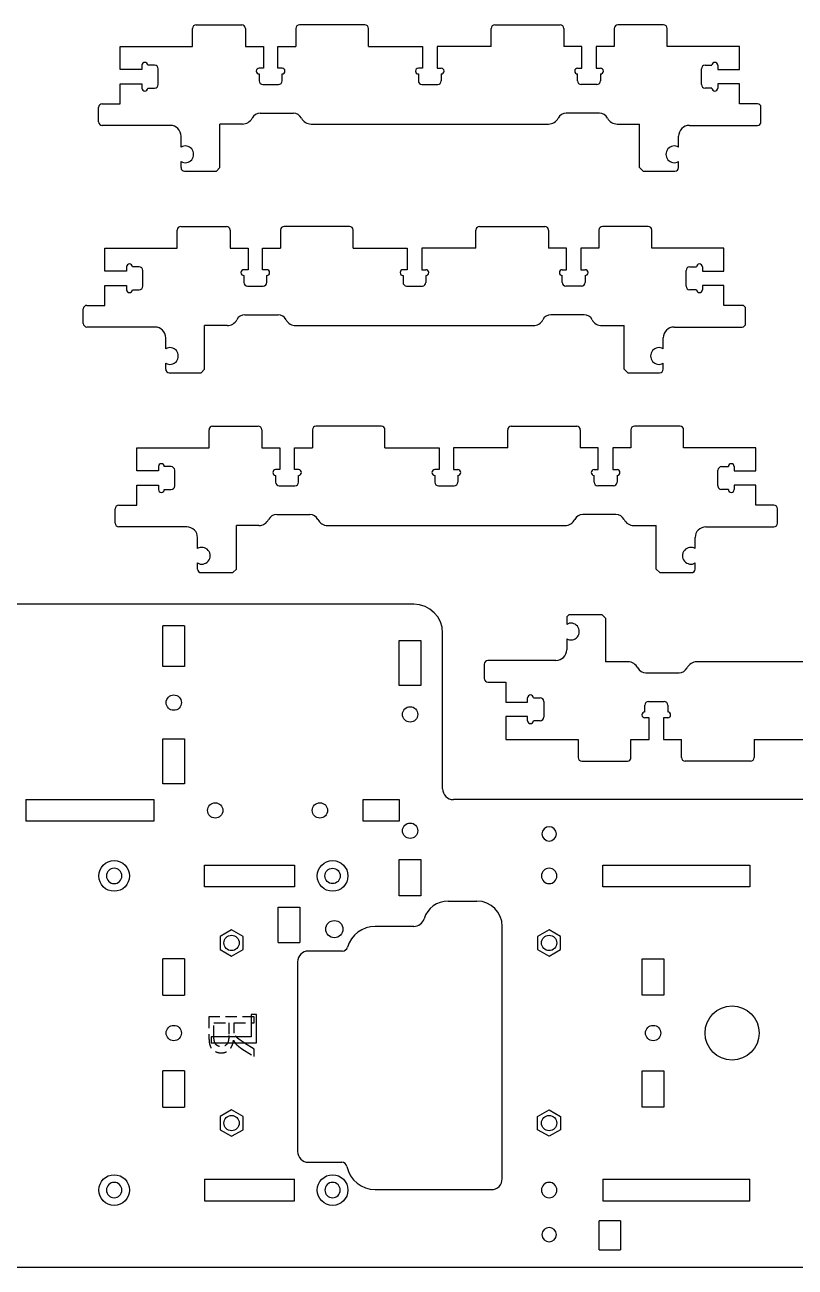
# Model space of a CAD drawing. Header units: millimetres. Extents: x -2205 to -684, y 1225 to 2674.
# Drawn here: x -1808 to -1381, y 1971 to 2659 of the extents above; entities that cross this region are included whole.
import ezdxf

# ---------------------------------------------------------------- set-up
doc = ezdxf.new("R2010")
doc.units = ezdxf.units.MM
doc.linetypes.add('HIDDEN', pattern=[9.525, 6.35, -3.175])
doc.layers.get('0').update_dxf_attribs({"color": 253, "lineweight": 70, "true_color": 0x8faf8f})
doc.layers.add('Hidden', color=48, linetype='HIDDEN', lineweight=70, true_color=0x483a05)

msp = doc.modelspace()

# ---------------------------------------------------------------- linework, layer by layer
at = {"color": 48, "lineweight": -3, "true_color": 0x483a05}
for p, q in [((-1715.04, 2647.28), (-1715.04, 2657.28)), ((-1713.04, 2659.28), (-1687.76, 2659.28)), ((-1685.76, 2657.28), (-1685.76, 2647.28)), ((-1657.76, 2657.28), (-1657.76, 2647.28)), ((-1619.54, 2659.28), (-1655.76, 2659.28)), ((-1617.54, 2647.28), (-1617.54, 2657.28)), ((-1549.54, 2647.28), (-1549.54, 2657.28)), ((-1547.54, 2659.28), (-1511.32, 2659.28)), ((-1509.32, 2657.28), (-1509.32, 2647.28)), ((-1481.32, 2657.28), (-1481.32, 2647.28)), ((-1454.04, 2659.28), (-1479.32, 2659.28)), ((-1452.04, 2647.28), (-1452.04, 2657.28)), ((-1755.04, 2647.28), (-1715.04, 2647.28)), ((-1755.04, 2634.56), (-1755.04, 2647.28)), ((-1685.76, 2647.28), (-1675.76, 2647.28)), ((-1675.76, 2647.28), (-1675.76, 2635.28)), ((-1667.76, 2647.28), (-1667.24, 2647.28)), ((-1667.76, 2635.28), (-1667.76, 2647.28)), ((-1667.24, 2647.28), (-1657.76, 2647.28)), ((-1617.54, 2647.28), (-1587.54, 2647.28)), ((-1587.54, 2647.28), (-1587.54, 2635.28)), ((-1549.54, 2647.28), (-1579.54, 2647.28)), ((-1579.54, 2647.28), (-1579.54, 2635.28)), ((-1499.84, 2647.28), (-1509.32, 2647.28)), ((-1499.32, 2647.28), (-1499.84, 2647.28)), ((-1499.32, 2635.28), (-1499.32, 2647.28)), ((-1481.32, 2647.28), (-1491.32, 2647.28)), ((-1491.32, 2647.28), (-1491.32, 2635.28)), ((-1412.04, 2647.28), (-1452.04, 2647.28)), ((-1412.04, 2634.56), (-1412.04, 2647.28)), ((-1743.04, 2636.91), (-1743.04, 2634.56)), ((-1736.04, 2636.91), (-1739.84, 2636.91)), ((-1431.04, 2636.91), (-1427.24, 2636.91)), ((-1424.04, 2636.91), (-1424.04, 2634.56)), ((-1743.04, 2634.56), (-1755.04, 2634.56)), ((-1734.04, 2626.21), (-1734.04, 2634.91)), ((-1675.76, 2635.28), (-1678.11, 2635.28)), ((-1678.11, 2632.08), (-1678.11, 2628.28)), ((-1665.41, 2635.28), (-1667.76, 2635.28)), ((-1665.41, 2628.28), (-1665.41, 2632.08)), ((-1587.54, 2635.28), (-1589.89, 2635.28)), ((-1589.89, 2632.08), (-1589.89, 2628.28)), ((-1579.54, 2635.28), (-1577.19, 2635.28)), ((-1577.19, 2632.08), (-1577.19, 2628.28)), ((-1501.67, 2635.28), (-1499.32, 2635.28)), ((-1501.67, 2628.28), (-1501.67, 2632.08)), ((-1491.32, 2635.28), (-1488.97, 2635.28)), ((-1488.97, 2632.08), (-1488.97, 2628.28)), ((-1433.04, 2626.21), (-1433.04, 2634.91)), ((-1424.04, 2634.56), (-1412.04, 2634.56)), ((-1755.04, 2626.56), (-1743.04, 2626.56)), ((-1755.04, 2615.56), (-1755.04, 2626.56)), ((-1743.04, 2626.56), (-1743.04, 2624.21)), ((-1739.84, 2624.21), (-1736.04, 2624.21)), ((-1676.11, 2626.28), (-1667.41, 2626.28)), ((-1587.89, 2626.28), (-1579.19, 2626.28)), ((-1490.97, 2626.28), (-1499.67, 2626.28)), ((-1427.24, 2624.21), (-1431.04, 2624.21)), ((-1412.04, 2626.56), (-1424.04, 2626.56)), ((-1424.04, 2626.56), (-1424.04, 2624.21)), ((-1412.04, 2615.56), (-1412.04, 2626.56)), ((-1765.04, 2615.56), (-1755.04, 2615.56)), ((-1402.04, 2615.56), (-1412.04, 2615.56)), ((-1767.04, 2605.56), (-1767.04, 2613.56)), ((-1677.54, 2610.36), (-1659.15, 2610.36)), ((-1489.54, 2610.36), (-1507.93, 2610.36)), ((-1400.04, 2605.56), (-1400.04, 2613.56)), ((-1727.39, 2603.56), (-1765.04, 2603.56)), ((-1699.81, 2580.18), (-1699.81, 2604.32)), ((-1687.36, 2604.32), (-1699.81, 2604.32)), ((-1649.33, 2604.32), (-1517.75, 2604.32)), ((-1479.72, 2604.32), (-1467.27, 2604.32)), ((-1467.27, 2580.18), (-1467.27, 2604.32)), ((-1439.69, 2603.56), (-1402.04, 2603.56)), ((-1721.39, 2591.53), (-1721.39, 2597.56)), ((-1445.69, 2591.53), (-1445.69, 2597.56)), ((-1721.39, 2580.18), (-1721.39, 2583.53)), ((-1445.69, 2580.18), (-1445.69, 2583.53)), ((-1719.39, 2578.18), (-1701.81, 2578.18)), ((-1699.81, 2580.18), (-1701.81, 2578.18)), ((-1465.27, 2578.18), (-1467.27, 2580.18)), ((-1465.27, 2578.18), (-1447.69, 2578.18)), ((-1721.54, 2547.61), (-1696.26, 2547.61)), ((-1628.04, 2547.61), (-1664.26, 2547.61)), ((-1556.04, 2547.61), (-1519.82, 2547.61)), ((-1462.54, 2547.61), (-1487.82, 2547.61)), ((-1723.54, 2535.61), (-1723.54, 2545.61)), ((-1694.26, 2545.61), (-1694.26, 2535.61)), ((-1666.26, 2545.61), (-1666.26, 2535.61)), ((-1626.04, 2535.61), (-1626.04, 2545.61)), ((-1558.04, 2535.61), (-1558.04, 2545.61)), ((-1517.82, 2545.61), (-1517.82, 2535.61)), ((-1489.82, 2545.61), (-1489.82, 2535.61)), ((-1460.54, 2535.61), (-1460.54, 2545.61)), ((-1763.54, 2535.61), (-1723.54, 2535.61)), ((-1763.54, 2522.89), (-1763.54, 2535.61)), ((-1694.26, 2535.61), (-1684.26, 2535.61)), ((-1684.26, 2535.61), (-1684.26, 2523.61)), ((-1676.26, 2535.61), (-1675.74, 2535.61)), ((-1676.26, 2523.61), (-1676.26, 2535.61)), ((-1675.74, 2535.61), (-1666.26, 2535.61)), ((-1626.04, 2535.61), (-1596.04, 2535.61)), ((-1596.04, 2535.61), (-1596.04, 2523.61)), ((-1558.04, 2535.61), (-1588.04, 2535.61)), ((-1588.04, 2535.61), (-1588.04, 2523.61)), ((-1508.34, 2535.61), (-1517.82, 2535.61)), ((-1507.82, 2535.61), (-1508.34, 2535.61)), ((-1507.82, 2523.61), (-1507.82, 2535.61)), ((-1489.82, 2535.61), (-1499.82, 2535.61)), ((-1499.82, 2535.61), (-1499.82, 2523.61)), ((-1420.54, 2535.61), (-1460.54, 2535.61)), ((-1420.54, 2522.89), (-1420.54, 2535.61)), ((-1751.54, 2522.89), (-1763.54, 2522.89)), ((-1751.54, 2525.24), (-1751.54, 2522.89)), ((-1744.54, 2525.24), (-1748.34, 2525.24)), ((-1742.54, 2514.54), (-1742.54, 2523.24)), ((-1684.26, 2523.61), (-1686.61, 2523.61)), ((-1686.61, 2520.41), (-1686.61, 2516.61)), ((-1673.91, 2523.61), (-1676.26, 2523.61)), ((-1673.91, 2516.61), (-1673.91, 2520.41)), ((-1596.04, 2523.61), (-1598.39, 2523.61)), ((-1598.39, 2520.41), (-1598.39, 2516.61)), ((-1588.04, 2523.61), (-1585.69, 2523.61)), ((-1585.69, 2520.41), (-1585.69, 2516.61)), ((-1510.17, 2523.61), (-1507.82, 2523.61)), ((-1510.17, 2516.61), (-1510.17, 2520.41)), ((-1499.82, 2523.61), (-1497.47, 2523.61)), ((-1497.47, 2520.41), (-1497.47, 2516.61)), ((-1441.54, 2514.54), (-1441.54, 2523.24)), ((-1439.54, 2525.24), (-1435.74, 2525.24)), ((-1432.54, 2525.24), (-1432.54, 2522.89)), ((-1432.54, 2522.89), (-1420.54, 2522.89)), ((-1763.54, 2514.89), (-1751.54, 2514.89)), ((-1763.54, 2503.89), (-1763.54, 2514.89)), ((-1751.54, 2514.89), (-1751.54, 2512.54)), ((-1748.34, 2512.54), (-1744.54, 2512.54)), ((-1684.61, 2514.61), (-1675.91, 2514.61)), ((-1596.39, 2514.61), (-1587.69, 2514.61)), ((-1499.47, 2514.61), (-1508.17, 2514.61)), ((-1435.74, 2512.54), (-1439.54, 2512.54)), ((-1420.54, 2514.89), (-1432.54, 2514.89)), ((-1432.54, 2514.89), (-1432.54, 2512.54)), ((-1420.54, 2503.89), (-1420.54, 2514.89)), ((-1775.54, 2493.89), (-1775.54, 2501.89)), ((-1773.54, 2503.89), (-1763.54, 2503.89)), ((-1686.04, 2498.69), (-1667.65, 2498.69)), ((-1498.04, 2498.69), (-1516.43, 2498.69)), ((-1410.54, 2503.89), (-1420.54, 2503.89)), ((-1408.54, 2493.89), (-1408.54, 2501.89)), ((-1735.89, 2491.89), (-1773.54, 2491.89)), ((-1708.31, 2468.51), (-1708.31, 2492.65)), ((-1695.86, 2492.65), (-1708.31, 2492.65)), ((-1657.83, 2492.65), (-1526.25, 2492.65)), ((-1488.22, 2492.65), (-1475.77, 2492.65)), ((-1475.77, 2468.51), (-1475.77, 2492.65)), ((-1448.19, 2491.89), (-1410.54, 2491.89)), ((-1729.89, 2479.86), (-1729.89, 2485.89)), ((-1454.19, 2479.86), (-1454.19, 2485.89)), ((-1729.89, 2468.51), (-1729.89, 2471.86)), ((-1454.19, 2468.51), (-1454.19, 2471.86)), ((-1727.89, 2466.51), (-1710.31, 2466.51)), ((-1708.31, 2468.51), (-1710.31, 2466.51)), ((-1473.77, 2466.51), (-1475.77, 2468.51)), ((-1473.77, 2466.51), (-1456.19, 2466.51)), ((-1703.89, 2436.93), (-1678.61, 2436.93)), ((-1610.39, 2436.93), (-1646.61, 2436.93)), ((-1538.39, 2436.93), (-1502.17, 2436.93)), ((-1444.89, 2436.93), (-1470.17, 2436.93)), ((-1705.89, 2424.93), (-1705.89, 2434.93)), ((-1676.61, 2434.93), (-1676.61, 2424.93)), ((-1648.61, 2434.93), (-1648.61, 2424.93)), ((-1608.39, 2424.93), (-1608.39, 2434.93)), ((-1540.39, 2424.93), (-1540.39, 2434.93)), ((-1500.17, 2434.93), (-1500.17, 2424.93)), ((-1472.17, 2434.93), (-1472.17, 2424.93)), ((-1442.89, 2424.93), (-1442.89, 2434.93)), ((-1745.89, 2424.93), (-1705.89, 2424.93)), ((-1745.89, 2412.21), (-1745.89, 2424.93)), ((-1676.61, 2424.93), (-1666.61, 2424.93)), ((-1666.61, 2424.93), (-1666.61, 2412.93)), ((-1658.61, 2424.93), (-1658.09, 2424.93)), ((-1658.61, 2412.93), (-1658.61, 2424.93)), ((-1658.09, 2424.93), (-1648.61, 2424.93)), ((-1608.39, 2424.93), (-1578.39, 2424.93)), ((-1578.39, 2424.93), (-1578.39, 2412.93)), ((-1540.39, 2424.93), (-1570.39, 2424.93)), ((-1570.39, 2424.93), (-1570.39, 2412.93)), ((-1490.69, 2424.93), (-1500.17, 2424.93)), ((-1490.17, 2424.93), (-1490.69, 2424.93)), ((-1490.17, 2412.93), (-1490.17, 2424.93)), ((-1472.17, 2424.93), (-1482.17, 2424.93)), ((-1482.17, 2424.93), (-1482.17, 2412.93)), ((-1402.89, 2424.93), (-1442.89, 2424.93)), ((-1402.89, 2412.21), (-1402.89, 2424.93)), ((-1733.89, 2412.21), (-1745.89, 2412.21)), ((-1733.89, 2414.56), (-1733.89, 2412.21)), ((-1726.89, 2414.56), (-1730.69, 2414.56)), ((-1724.89, 2403.86), (-1724.89, 2412.56)), ((-1666.61, 2412.93), (-1668.96, 2412.93)), ((-1668.96, 2409.73), (-1668.96, 2405.93)), ((-1656.26, 2412.93), (-1658.61, 2412.93)), ((-1656.26, 2405.93), (-1656.26, 2409.73)), ((-1578.39, 2412.93), (-1580.74, 2412.93)), ((-1580.74, 2409.73), (-1580.74, 2405.93)), ((-1570.39, 2412.93), (-1568.04, 2412.93)), ((-1568.04, 2409.73), (-1568.04, 2405.93)), ((-1492.52, 2412.93), (-1490.17, 2412.93)), ((-1492.52, 2405.93), (-1492.52, 2409.73)), ((-1482.17, 2412.93), (-1479.82, 2412.93)), ((-1479.82, 2409.73), (-1479.82, 2405.93)), ((-1423.89, 2403.86), (-1423.89, 2412.56)), ((-1421.89, 2414.56), (-1418.09, 2414.56)), ((-1414.89, 2414.56), (-1414.89, 2412.21)), ((-1414.89, 2412.21), (-1402.89, 2412.21)), ((-1745.89, 2404.21), (-1733.89, 2404.21)), ((-1745.89, 2393.21), (-1745.89, 2404.21)), ((-1733.89, 2404.21), (-1733.89, 2401.86)), ((-1730.69, 2401.86), (-1726.89, 2401.86)), ((-1666.96, 2403.93), (-1658.26, 2403.93)), ((-1578.74, 2403.93), (-1570.04, 2403.93)), ((-1481.82, 2403.93), (-1490.52, 2403.93)), ((-1418.09, 2401.86), (-1421.89, 2401.86)), ((-1402.89, 2404.21), (-1414.89, 2404.21)), ((-1414.89, 2404.21), (-1414.89, 2401.86)), ((-1402.89, 2393.21), (-1402.89, 2404.21)), ((-1757.89, 2383.21), (-1757.89, 2391.21)), ((-1755.89, 2393.21), (-1745.89, 2393.21)), ((-1668.39, 2388.01), (-1650, 2388.01)), ((-1480.39, 2388.01), (-1498.78, 2388.01)), ((-1392.89, 2393.21), (-1402.89, 2393.21)), ((-1390.89, 2383.21), (-1390.89, 2391.21)), ((-1718.24, 2381.21), (-1755.89, 2381.21)), ((-1690.66, 2357.83), (-1690.66, 2381.97)), ((-1678.21, 2381.97), (-1690.66, 2381.97)), ((-1640.18, 2381.97), (-1508.6, 2381.97)), ((-1470.57, 2381.97), (-1458.12, 2381.97)), ((-1458.12, 2357.83), (-1458.12, 2381.97)), ((-1430.54, 2381.21), (-1392.89, 2381.21)), ((-1712.24, 2369.18), (-1712.24, 2375.21)), ((-1436.54, 2369.18), (-1436.54, 2375.21)), ((-1712.24, 2357.83), (-1712.24, 2361.18)), ((-1436.54, 2357.83), (-1436.54, 2361.18)), ((-1710.24, 2355.83), (-1692.66, 2355.83)), ((-1690.66, 2357.83), (-1692.66, 2355.83)), ((-1456.12, 2355.83), (-1458.12, 2357.83)), ((-1456.12, 2355.83), (-1438.54, 2355.83)), ((-1592.44, 2338.32), (-1955.44, 2338.32)), ((-1731.42, 2303.82), (-1731.42, 2326.32)), ((-1719.42, 2326.32), (-1731.42, 2326.32)), ((-1719.42, 2326.32), (-1719.42, 2303.82)), ((-1507.7, 2330.54), (-1507.7, 2327.19)), ((-1488.12, 2332.54), (-1505.7, 2332.54)), ((-1488.12, 2332.54), (-1486.12, 2330.54)), ((-1486.12, 2330.54), (-1486.12, 2306.4)), ((-1576.44, 2236.12), (-1576.44, 2322.32)), ((-1507.7, 2319.19), (-1507.7, 2313.16)), ((-1600.44, 2293.32), (-1600.44, 2318.32)), ((-1600.44, 2318.32), (-1588.44, 2318.32)), ((-1588.44, 2318.32), (-1588.44, 2293.32)), ((-1513.7, 2307.16), (-1551.35, 2307.16)), ((-1473.67, 2306.4), (-1486.12, 2306.4)), ((-1304.06, 2306.4), (-1435.64, 2306.4)), ((-1719.42, 2303.82), (-1731.42, 2303.82)), ((-1553.35, 2305.16), (-1553.35, 2297.16)), ((-1463.85, 2300.36), (-1445.46, 2300.36)), ((-1588.44, 2293.32), (-1600.44, 2293.32)), ((-1551.35, 2295.16), (-1541.35, 2295.16)), ((-1541.35, 2295.16), (-1541.35, 2284.16)), ((-1529.35, 2284.16), (-1529.35, 2286.51)), ((-1526.15, 2286.51), (-1522.35, 2286.51)), ((-1541.35, 2284.16), (-1529.35, 2284.16)), ((-1520.35, 2284.51), (-1520.35, 2275.81)), ((-1464.42, 2278.64), (-1464.42, 2282.44)), ((-1462.42, 2284.44), (-1453.72, 2284.44)), ((-1451.72, 2282.44), (-1451.72, 2278.64)), ((-1529.35, 2276.16), (-1541.35, 2276.16)), ((-1541.35, 2276.16), (-1541.35, 2263.44)), ((-1529.35, 2273.81), (-1529.35, 2276.16)), ((-1522.35, 2273.81), (-1526.15, 2273.81)), ((-1462.07, 2275.44), (-1464.42, 2275.44)), ((-1462.07, 2263.44), (-1462.07, 2275.44)), ((-1451.72, 2275.44), (-1454.07, 2275.44)), ((-1454.07, 2275.44), (-1454.07, 2263.44)), ((-1731.42, 2238.82), (-1731.42, 2263.82)), ((-1731.42, 2263.82), (-1719.42, 2263.82)), ((-1719.42, 2263.82), (-1719.42, 2238.82)), ((-1541.35, 2263.44), (-1501.35, 2263.44)), ((-1501.35, 2263.44), (-1501.35, 2253.44)), ((-1472.07, 2253.44), (-1472.07, 2263.44)), ((-1472.07, 2263.44), (-1462.07, 2263.44)), ((-1454.07, 2263.44), (-1453.55, 2263.44)), ((-1453.55, 2263.44), (-1444.07, 2263.44)), ((-1444.07, 2253.44), (-1444.07, 2263.44)), ((-1403.85, 2263.44), (-1403.85, 2253.44)), ((-1403.85, 2263.44), (-1373.85, 2263.44)), ((-1499.35, 2251.44), (-1474.07, 2251.44)), ((-1405.85, 2251.44), (-1442.07, 2251.44)), ((-1719.42, 2238.82), (-1731.42, 2238.82)), ((-1807.44, 2230.12), (-1807.44, 2218.12)), ((-1807.44, 2230.12), (-1736.44, 2230.12)), ((-1736.44, 2230.12), (-1736.44, 2218.12)), ((-1620.44, 2230.12), (-1600.44, 2230.12)), ((-1620.44, 2218.12), (-1620.44, 2230.12)), ((-1600.44, 2230.12), (-1600.44, 2218.12)), ((-1358.18, 2230.12), (-1570.44, 2230.12)), ((-1736.44, 2218.12), (-1807.44, 2218.12)), ((-1600.44, 2218.12), (-1620.44, 2218.12)), ((-1600.44, 2176.87), (-1600.44, 2196.87)), ((-1600.44, 2196.87), (-1588.44, 2196.87)), ((-1588.44, 2196.87), (-1588.44, 2176.87)), ((-1708.44, 2193.82), (-1658.44, 2193.82)), ((-1708.44, 2181.82), (-1708.44, 2193.82)), ((-1658.44, 2193.82), (-1658.44, 2181.82)), ((-1487.68, 2181.82), (-1487.68, 2193.82)), ((-1487.68, 2193.82), (-1406.18, 2193.82)), ((-1406.18, 2193.82), (-1406.18, 2181.82)), ((-1658.44, 2181.82), (-1708.44, 2181.82)), ((-1406.18, 2181.82), (-1487.68, 2181.82)), ((-1588.44, 2176.87), (-1600.44, 2176.87)), ((-1667.63, 2170.44), (-1655.63, 2170.44)), ((-1667.63, 2151.02), (-1667.63, 2170.44)), ((-1655.63, 2170.44), (-1655.63, 2151.02)), ((-1573.38, 2173.9), (-1557.44, 2173.9)), ((-1693.39, 2158.04), (-1699.74, 2154.37)), ((-1699.74, 2154.37), (-1699.74, 2147.04)), ((-1687.04, 2154.37), (-1693.39, 2158.04)), ((-1687.04, 2147.04), (-1687.04, 2154.37)), ((-1592.46, 2159.9), (-1613.78, 2159.9)), ((-1543.44, 2020.08), (-1543.44, 2159.9)), ((-1517.45, 2158.04), (-1523.8, 2154.37)), ((-1523.8, 2154.37), (-1523.8, 2147.04)), ((-1511.1, 2154.37), (-1517.45, 2158.04)), ((-1511.1, 2147.04), (-1511.1, 2154.37)), ((-1667.63, 2151.02), (-1655.63, 2151.02)), ((-1731.42, 2121.82), (-1731.42, 2141.82)), ((-1719.42, 2141.82), (-1731.42, 2141.82)), ((-1719.42, 2141.82), (-1719.42, 2121.82)), ((-1699.74, 2147.04), (-1693.39, 2143.38)), ((-1693.39, 2143.38), (-1687.04, 2147.04)), ((-1656.8, 2140.22), (-1656.8, 2035.23)), ((-1632.02, 2146.22), (-1650.8, 2146.22)), ((-1523.8, 2147.04), (-1517.45, 2143.38)), ((-1517.45, 2143.38), (-1511.1, 2147.04)), ((-1465.8, 2121.82), (-1465.8, 2141.82)), ((-1465.8, 2141.82), (-1453.8, 2141.82)), ((-1453.8, 2141.82), (-1453.8, 2121.82)), ((-1731.42, 2121.82), (-1719.42, 2121.82)), ((-1453.8, 2121.82), (-1465.8, 2121.82)), ((-1682.6, 2111.03), (-1682.6, 2098.72)), ((-1679.65, 2111.03), (-1682.6, 2111.03)), ((-1679.65, 2095.41), (-1679.65, 2111.03)), ((-1704.65, 2098.72), (-1704.65, 2095.41)), ((-1682.6, 2098.72), (-1704.65, 2098.72)), ((-1704.65, 2095.41), (-1679.65, 2095.41)), ((-1731.42, 2059.82), (-1731.42, 2079.82)), ((-1719.42, 2079.82), (-1731.42, 2079.82)), ((-1719.42, 2079.82), (-1719.42, 2059.82)), ((-1465.8, 2059.82), (-1465.8, 2079.82)), ((-1465.8, 2079.82), (-1453.8, 2079.82)), ((-1453.8, 2079.82), (-1453.8, 2059.82)), ((-1731.42, 2059.82), (-1719.42, 2059.82)), ((-1693.39, 2058.26), (-1699.74, 2054.6)), ((-1687.04, 2054.6), (-1693.39, 2058.26)), ((-1523.8, 2054.6), (-1517.45, 2058.26)), ((-1517.45, 2058.26), (-1511.1, 2054.6)), ((-1453.8, 2059.82), (-1465.8, 2059.82)), ((-1699.74, 2054.6), (-1699.74, 2047.26)), ((-1687.04, 2047.26), (-1687.04, 2054.6)), ((-1523.8, 2047.26), (-1523.8, 2054.6)), ((-1511.1, 2054.6), (-1511.1, 2047.26)), ((-1699.74, 2047.26), (-1693.39, 2043.6)), ((-1693.39, 2043.6), (-1687.04, 2047.26)), ((-1517.45, 2043.6), (-1523.8, 2047.26)), ((-1511.1, 2047.26), (-1517.45, 2043.6)), ((-1650.8, 2029.23), (-1632.38, 2029.23)), ((-1708.44, 2019.82), (-1708.44, 2007.82)), ((-1708.44, 2019.82), (-1658.44, 2019.82)), ((-1658.44, 2007.82), (-1658.44, 2019.82)), ((-1487.68, 2019.82), (-1487.68, 2007.82)), ((-1487.68, 2019.82), (-1406.18, 2019.82)), ((-1406.18, 2007.82), (-1406.18, 2019.82)), ((-1613.78, 2014.08), (-1549.44, 2014.08)), ((-1708.44, 2007.82), (-1658.44, 2007.82)), ((-1487.68, 2007.82), (-1406.18, 2007.82)), ((-1477.8, 1996.72), (-1489.8, 1996.72)), ((-1489.8, 1980.72), (-1489.8, 1996.72)), ((-1477.8, 1996.72), (-1477.8, 1980.72)), ((-1489.8, 1980.72), (-1477.8, 1980.72)), ((-1951.44, 1971.12), (-1356.18, 1971.12))]:
    msp.add_line(p, q, dxfattribs=at)
for centre, radius in [((-1725.42, 2283.82), 4.25), ((-1594.44, 2277.32), 4.25), ((-1702.44, 2224.12), 4.25), ((-1644.44, 2224.12), 4.25), ((-1594.44, 2212.87), 4.25), ((-1758.44, 2187.82), 8.5), ((-1637.42, 2187.82), 8.5), ((-1637.42, 2187.82), 4.25), ((-1636.44, 2158.37), 4.76), ((-1693.39, 2150.71), 4.25), ((-1517.45, 2150.71), 4.25), ((-1416.04, 2100.82), 15), ((-1725.42, 2100.82), 4.25), ((-1459.8, 2100.82), 4.25), ((-1693.39, 2050.93), 4.25), ((-1517.45, 2050.93), 4.25), ((-1758.44, 2013.82), 8.5), ((-1637.42, 2013.82), 8.5)]:
    msp.add_circle(centre, radius, dxfattribs=at)
at = {"color": 48, "lineweight": -3, "true_color": 0x483a05, "extrusion": (2.77556e-17, -2.38665e-15, -1)}
for centre, radius in [((1517.42, 2211.12), 4), ((1758.44, 2187.82), 4.25), ((1517.42, 2187.82), 4.25), ((1758.44, 2013.82), 4.25), ((1637.42, 2013.82), 4.25), ((1517.42, 2013.82), 4.25), ((1517.42, 1989.12), 4)]:
    msp.add_circle(centre, radius, dxfattribs=at)
at = {"color": 48, "lineweight": -3, "true_color": 0x483a05}
for centre, radius, start, end in [((-1713.04, 2657.28), 2, 90, 180), ((-1687.76, 2657.28), 2, 0, 90), ((-1655.76, 2657.28), 2, 90, 180), ((-1619.54, 2657.28), 2, 0, 90), ((-1547.54, 2657.28), 2, 90, 180), ((-1511.32, 2657.28), 2, 360, 90), ((-1479.32, 2657.28), 2, 90, 180), ((-1454.04, 2657.28), 2, 360, 90), ((-1741.44, 2636.91), 1.6, 0, 180), ((-1736.04, 2634.91), 2, 360, 90), ((-1431.04, 2634.91), 2, 90, 180), ((-1425.64, 2636.91), 1.6, 0, 180), ((-1678.11, 2633.68), 1.6, 90, 270), ((-1665.41, 2633.68), 1.6, 270, 90), ((-1589.89, 2633.68), 1.6, 90, 270), ((-1577.19, 2633.68), 1.6, 270, 90), ((-1501.67, 2633.68), 1.6, 90, 270), ((-1488.97, 2633.68), 1.6, 270, 90), ((-1741.44, 2624.21), 1.6, 180, 0), ((-1736.04, 2626.21), 2, 270, 0), ((-1676.11, 2628.28), 2, 180, 270), ((-1667.41, 2628.28), 2, 270, 0), ((-1587.89, 2628.28), 2, 180, 270), ((-1579.19, 2628.28), 2, 270, 0), ((-1499.67, 2628.28), 2, 180, 270), ((-1490.97, 2628.28), 2, 270, 0), ((-1431.04, 2626.21), 2, 180, 270), ((-1425.64, 2624.21), 1.6, 180, 0), ((-1765.04, 2613.56), 2, 90, 180), ((-1402.04, 2613.56), 2, 360, 90), ((-1677.54, 2605.36), 5, 90, 153.18635), ((-1659.15, 2605.36), 5, 26.81365, 90), ((-1507.93, 2605.36), 5, 90, 153.18635), ((-1489.54, 2605.36), 5, 26.81365, 90), ((-1765.04, 2605.56), 2, 180, 270), ((-1727.39, 2597.56), 6, 0, 90), ((-1687.36, 2610.32), 6, 270, 333.18635), ((-1649.33, 2610.32), 6, 206.81365, 270), ((-1517.75, 2610.32), 6, 270, 333.18635), ((-1479.72, 2610.32), 6, 206.81365, 270), ((-1439.69, 2597.56), 6, 90, 180), ((-1402.04, 2605.56), 2, 270, 0), ((-1719.04, 2587.53), 4.64, 239.57035, 120.42965), ((-1448.04, 2587.53), 4.64, 59.57035, 300.42965), ((-1719.39, 2580.18), 2, 180, 270), ((-1447.69, 2580.18), 2, 270, 0), ((-1721.54, 2545.61), 2, 90, 180), ((-1696.26, 2545.61), 2, 0, 90), ((-1664.26, 2545.61), 2, 90, 180), ((-1628.04, 2545.61), 2, 0, 90), ((-1556.04, 2545.61), 2, 90, 180), ((-1519.82, 2545.61), 2, 360, 90), ((-1487.82, 2545.61), 2, 90, 180), ((-1462.54, 2545.61), 2, 360, 90), ((-1749.94, 2525.24), 1.6, 0, 180), ((-1434.14, 2525.24), 1.6, 0, 180), ((-1744.54, 2523.24), 2, 360, 90), ((-1686.61, 2522.01), 1.6, 90, 270), ((-1673.91, 2522.01), 1.6, 270, 90), ((-1598.39, 2522.01), 1.6, 90, 270), ((-1585.69, 2522.01), 1.6, 270, 90), ((-1510.17, 2522.01), 1.6, 90, 270), ((-1497.47, 2522.01), 1.6, 270, 90), ((-1439.54, 2523.24), 2, 90, 180), ((-1749.94, 2512.54), 1.6, 180, 0), ((-1744.54, 2514.54), 2, 270, 0), ((-1684.61, 2516.61), 2, 180, 270), ((-1675.91, 2516.61), 2, 270, 0), ((-1596.39, 2516.61), 2, 180, 270), ((-1587.69, 2516.61), 2, 270, 0), ((-1508.17, 2516.61), 2, 180, 270), ((-1499.47, 2516.61), 2, 270, 0), ((-1439.54, 2514.54), 2, 180, 270), ((-1434.14, 2512.54), 1.6, 180, 0), ((-1773.54, 2501.89), 2, 90, 180), ((-1686.04, 2493.69), 5, 90, 153.18635), ((-1667.65, 2493.69), 5, 26.81365, 90), ((-1516.43, 2493.69), 5, 90, 153.18635), ((-1498.04, 2493.69), 5, 26.81365, 90), ((-1410.54, 2501.89), 2, 360, 90), ((-1773.54, 2493.89), 2, 180, 270), ((-1735.89, 2485.89), 6, 0, 90), ((-1695.86, 2498.65), 6, 270, 333.18635), ((-1657.83, 2498.65), 6, 206.81365, 270), ((-1526.25, 2498.65), 6, 270, 333.18635), ((-1488.22, 2498.65), 6, 206.81365, 270), ((-1448.19, 2485.89), 6, 90, 180), ((-1410.54, 2493.89), 2, 270, 0), ((-1727.54, 2475.86), 4.64, 239.57035, 120.42965), ((-1456.54, 2475.86), 4.64, 59.57035, 300.42965), ((-1727.89, 2468.51), 2, 180, 270), ((-1456.19, 2468.51), 2, 270, 0), ((-1703.89, 2434.93), 2, 90, 180), ((-1678.61, 2434.93), 2, 0, 90), ((-1646.61, 2434.93), 2, 90, 180), ((-1610.39, 2434.93), 2, 0, 90), ((-1538.39, 2434.93), 2, 90, 180), ((-1502.17, 2434.93), 2, 360, 90), ((-1470.17, 2434.93), 2, 90, 180), ((-1444.89, 2434.93), 2, 360, 90), ((-1732.29, 2414.56), 1.6, 0, 180), ((-1416.49, 2414.56), 1.6, 0, 180), ((-1726.89, 2412.56), 2, 360, 90), ((-1668.96, 2411.33), 1.6, 90, 270), ((-1656.26, 2411.33), 1.6, 270, 90), ((-1580.74, 2411.33), 1.6, 90, 270), ((-1568.04, 2411.33), 1.6, 270, 90), ((-1492.52, 2411.33), 1.6, 90, 270), ((-1479.82, 2411.33), 1.6, 270, 90), ((-1421.89, 2412.56), 2, 90, 180), ((-1732.29, 2401.86), 1.6, 180, 0), ((-1726.89, 2403.86), 2, 270, 0), ((-1666.96, 2405.93), 2, 180, 270), ((-1658.26, 2405.93), 2, 270, 0), ((-1578.74, 2405.93), 2, 180, 270), ((-1570.04, 2405.93), 2, 270, 0), ((-1490.52, 2405.93), 2, 180, 270), ((-1481.82, 2405.93), 2, 270, 0), ((-1421.89, 2403.86), 2, 180, 270), ((-1416.49, 2401.86), 1.6, 180, 0), ((-1755.89, 2391.21), 2, 90, 180), ((-1668.39, 2383.01), 5, 90, 153.18635), ((-1650, 2383.01), 5, 26.81365, 90), ((-1498.78, 2383.01), 5, 90, 153.18635), ((-1480.39, 2383.01), 5, 26.81365, 90), ((-1392.89, 2391.21), 2, 360, 90), ((-1755.89, 2383.21), 2, 180, 270), ((-1718.24, 2375.21), 6, 0, 90), ((-1678.21, 2387.97), 6, 270, 333.18635), ((-1640.18, 2387.97), 6, 206.81365, 270), ((-1508.6, 2387.97), 6, 270, 333.18635), ((-1470.57, 2387.97), 6, 206.81365, 270), ((-1430.54, 2375.21), 6, 90, 180), ((-1392.89, 2383.21), 2, 270, 0), ((-1709.89, 2365.18), 4.64, 239.57035, 120.42965), ((-1438.89, 2365.18), 4.64, 59.57035, 300.42965), ((-1710.24, 2357.83), 2, 180, 270), ((-1438.54, 2357.83), 2, 270, 0), ((-1592.44, 2322.32), 16, 0, 90), ((-1505.7, 2330.54), 2, 90, 180), ((-1505.35, 2323.19), 4.64, 239.57035, 120.42965), ((-1513.7, 2313.16), 6, 270, 360), ((-1551.35, 2305.16), 2, 90, 180), ((-1473.67, 2300.4), 6, 26.81365, 90), ((-1435.64, 2300.4), 6, 90, 153.18635), ((-1463.85, 2305.36), 5, 206.81365, 270), ((-1445.46, 2305.36), 5, 270, 333.18635), ((-1551.35, 2297.16), 2, 180, 270), ((-1527.75, 2286.51), 1.6, 360, 180), ((-1522.35, 2284.51), 2, 360, 90), ((-1464.42, 2277.04), 1.6, 90, 270), ((-1462.42, 2282.44), 2, 90, 180), ((-1453.72, 2282.44), 2, 360, 90), ((-1451.72, 2277.04), 1.6, 270, 90), ((-1527.75, 2273.81), 1.6, 180, 360), ((-1522.35, 2275.81), 2, 270, 0), ((-1499.35, 2253.44), 2, 180, 270), ((-1474.07, 2253.44), 2, 270, 360), ((-1442.07, 2253.44), 2, 180, 270), ((-1405.85, 2253.44), 2, 270, 360), ((-1570.44, 2236.12), 6, 180, 270), ((-1573.38, 2159.9), 14, 90, 162.5424), ((-1557.44, 2159.9), 14, 0, 90), ((-1592.46, 2165.9), 6, 270, 342.5424), ((-1613.78, 2143.9), 16, 90, 163.7391), ((-1632.02, 2149.22), 3, 270, 343.7391), ((-1650.8, 2140.22), 6, 90, 180), ((-1650.8, 2035.23), 6, 180, 270), ((-1632.38, 2026.23), 3, 11.69522, 90), ((-1613.78, 2030.08), 16, 191.69522, 270), ((-1549.44, 2020.08), 6, 270, 360)]:
    msp.add_arc(centre, radius, start, end, dxfattribs=at)
at = {"layer": 'Hidden', "lineweight": -3}
for p, q in [((-1667.63, 2170.44), (-1655.63, 2170.44)), ((-1667.63, 2170.44), (-1667.63, 2170.44)), ((-1655.63, 2170.44), (-1655.63, 2170.44)), ((-1667.63, 2151.02), (-1655.63, 2151.02)), ((-1667.63, 2151.02), (-1667.63, 2151.02)), ((-1655.63, 2151.02), (-1655.63, 2151.02)), ((-1705.93, 2109.79), (-1705.93, 2098.71)), ((-1680.93, 2109.79), (-1705.93, 2109.79)), ((-1703.17, 2098.57), (-1703.17, 2106.49)), ((-1703.17, 2106.49), (-1694.9, 2106.49)), ((-1694.9, 2106.49), (-1694.9, 2099.38)), ((-1692.04, 2106.49), (-1680.93, 2106.49)), ((-1692.04, 2102.65), (-1692.04, 2106.49)), ((-1680.93, 2106.49), (-1680.93, 2109.79)), ((-1687.74, 2092.11), (-1680.93, 2087.76)), ((-1680.93, 2091.92), (-1686.14, 2095.23)), ((-1680.93, 2087.76), (-1680.93, 2091.92))]:
    msp.add_line(p, q, dxfattribs=at)
for points, knots in [([(-1694.9, 2099.38), (-1694.9, 2097.11), (-1695.84, 2094.55), (-1697.9, 2093.22), (-1700.89, 2093.22), (-1703.17, 2095.79), (-1703.17, 2098.57)], [0, 0, 0, 1, 2, 3, 4.464789, 5.929577, 5.929577, 5.929577]), ([(-1705.93, 2098.71), (-1705.93, 2095.37), (-1704.59, 2091.89), (-1701.18, 2089.81), (-1696.45, 2089.81), (-1692.8, 2093.25), (-1692.31, 2096.85)], [0, 0, 0, 1, 2, 3, 4.289256, 5.578512, 5.578512, 5.578512])]:
    msp.add_open_spline(points, degree=2, knots=knots, dxfattribs=at)
for points in [[(-1691.92, 2100.81), (-1692.04, 2101.37), (-1692.04, 2102.65)], [(-1686.14, 2095.23), (-1688.39, 2096.68), (-1690.77, 2098.56), (-1691.73, 2100.04), (-1691.92, 2100.81)], [(-1692.31, 2096.85), (-1691.68, 2095.54), (-1691.06, 2094.86)], [(-1691.06, 2094.86), (-1689.73, 2093.41), (-1687.74, 2092.11)]]:
    msp.add_open_spline(points, degree=2, dxfattribs=at)

doc.saveas('drawing.dxf')
